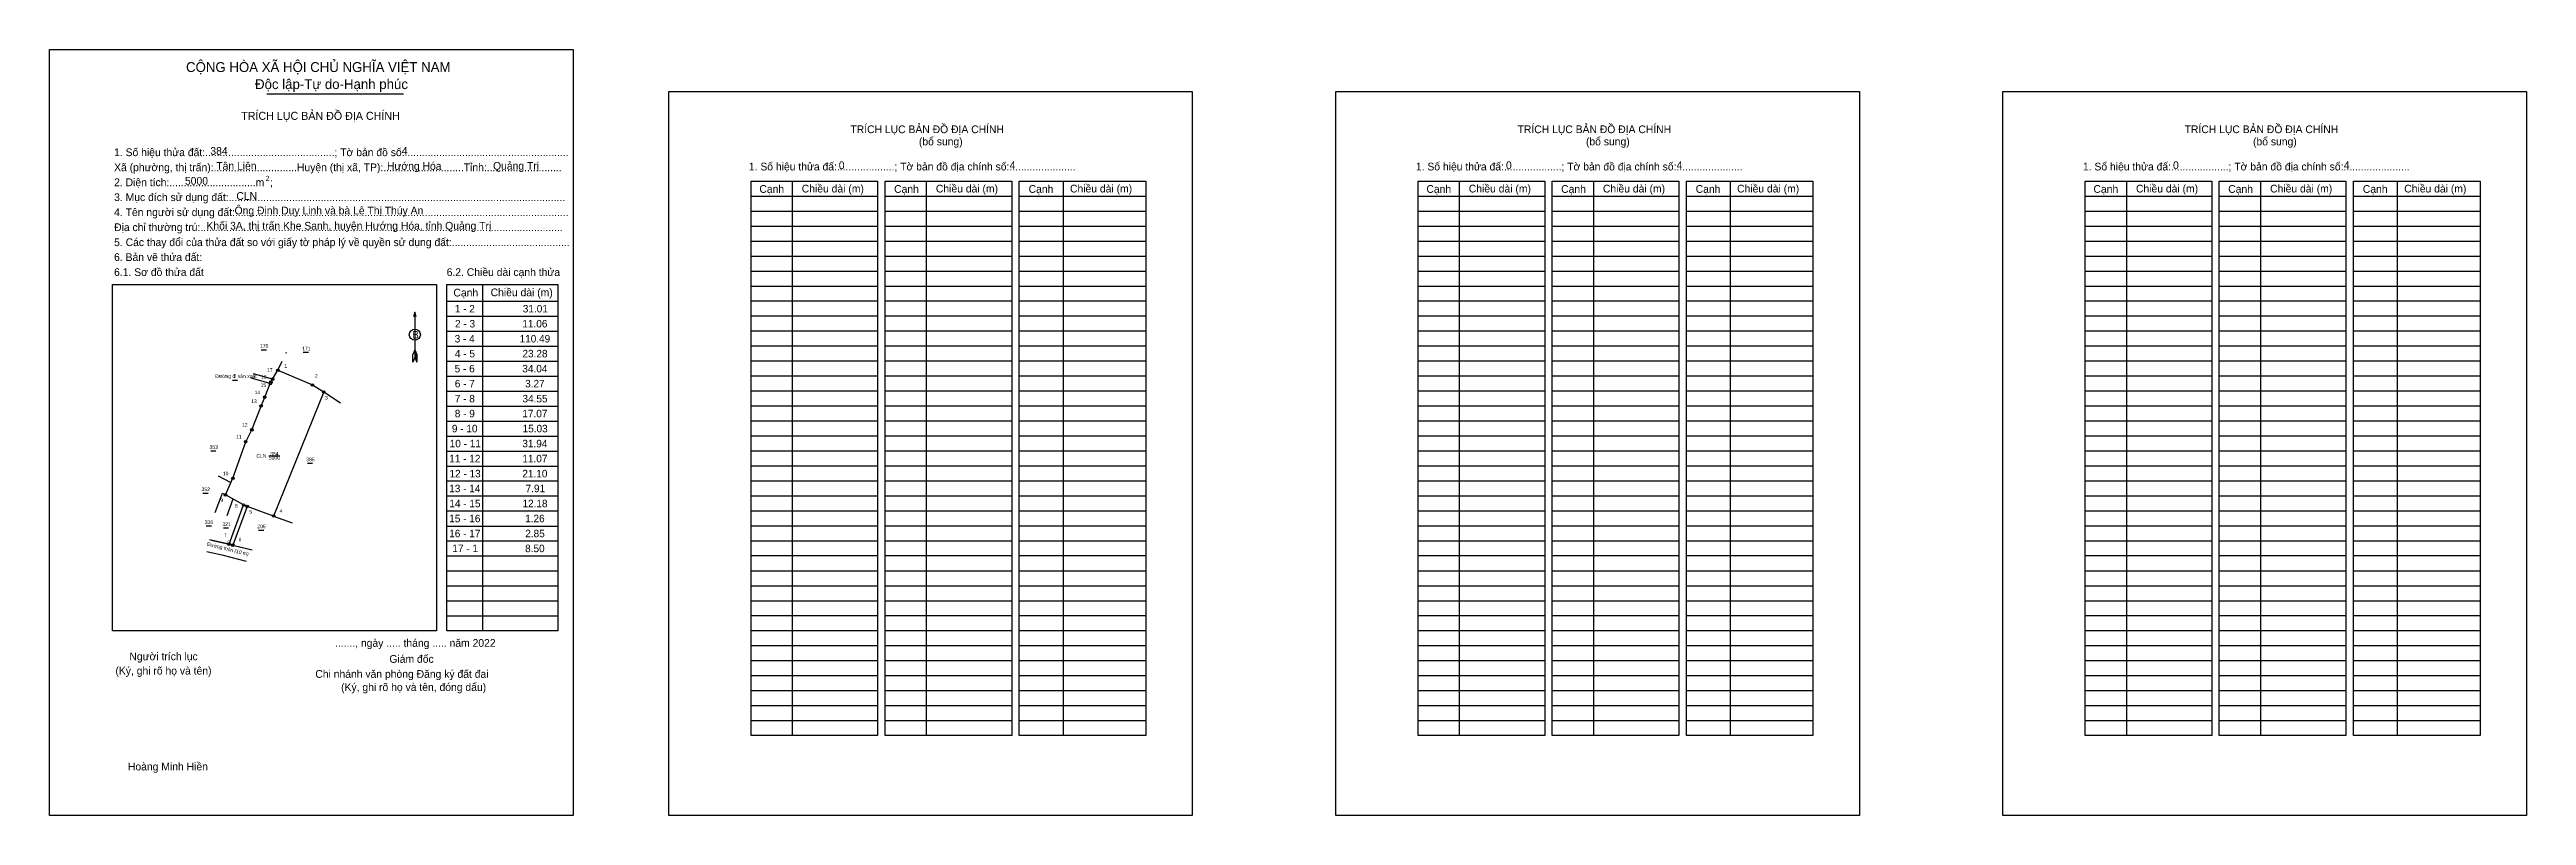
# Model space of a CAD drawing. Extents: x 549672 to 551718, y 1838934 to 1839566.
import ezdxf

# ---------------------------------------------------------------- set-up
doc = ezdxf.new("R2010")
doc.units = 0
for name, color, linetype in [('Level 1', 7, 'Continuous'), ('Level 10', 7, 'Continuous'), ('Level 11', 7, 'Continuous'), ('Level 13', 7, 'Continuous'), ('Level 2', 7, 'Continuous'), ('Level 23', 7, 'Continuous'), ('Level 27', 7, 'Continuous'), ('Level 36', 7, 'Continuous'), ('Level 4', 7, 'Continuous'), ('Level 52', 7, 'Continuous'), ('Level 6', 7, 'Continuous'), ('Level 63', 7, 'Continuous'), ('Level 9', 7, 'Continuous')]:
    doc.layers.add(name, color=color, linetype=linetype)

msp = doc.modelspace()

# ---------------------------------------------------------------- linework, layer by layer
at = {"layer": 'Level 1'}
for p, q in [((549671.6, 1839566.2), (549671.6, 1839566.2)), ((550183, 1839531.7), (550183, 1839531.7)), ((550251, 1839445.2), (550355.6, 1839445.2)), ((550285, 1839457.6), (550285, 1838999.7)), ((550361.8, 1839445.2), (550466.3, 1839445.2)), ((550395.8, 1839457.6), (550395.8, 1838999.7)), ((550472.6, 1839445.2), (550577.1, 1839445.2)), ((550508.7, 1839457.6), (550508.7, 1838999.7)), ((550802, 1839445.2), (550906.6, 1839445.2)), ((550836, 1839457.6), (550836, 1838999.7)), ((550912.8, 1839445.2), (551017.4, 1839445.2)), ((550946.8, 1839457.6), (550946.8, 1838999.7)), ((551023.6, 1839445.2), (551128.2, 1839445.2)), ((551059.7, 1839457.6), (551059.7, 1838999.7)), ((551353, 1839445.2), (551457.6, 1839445.2)), ((551387.1, 1839457.6), (551387.1, 1838999.7)), ((551463.8, 1839445.2), (551568.4, 1839445.2)), ((551497.9, 1839457.6), (551497.9, 1838999.7)), ((551574.6, 1839445.2), (551679.2, 1839445.2)), ((551610.7, 1839457.6), (551610.7, 1838999.7)), ((550251, 1839432.8), (550355.6, 1839432.8)), ((550251, 1839420.4), (550355.6, 1839420.4)), ((550361.8, 1839432.8), (550466.3, 1839432.8)), ((550361.8, 1839420.4), (550466.3, 1839420.4)), ((550472.6, 1839432.8), (550577.1, 1839432.8)), ((550472.6, 1839420.4), (550577.1, 1839420.4)), ((550802, 1839432.8), (550906.6, 1839432.8)), ((550802, 1839420.4), (550906.6, 1839420.4)), ((550912.8, 1839432.8), (551017.4, 1839432.8)), ((550912.8, 1839420.4), (551017.4, 1839420.4)), ((551023.6, 1839432.8), (551128.2, 1839432.8)), ((551023.6, 1839420.4), (551128.2, 1839420.4)), ((551353, 1839432.8), (551457.6, 1839432.8)), ((551353, 1839420.4), (551457.6, 1839420.4)), ((551463.8, 1839432.8), (551568.4, 1839432.8)), ((551463.8, 1839420.4), (551568.4, 1839420.4)), ((551574.6, 1839432.8), (551679.2, 1839432.8)), ((551574.6, 1839420.4), (551679.2, 1839420.4)), ((550251, 1839408.1), (550355.6, 1839408.1)), ((550361.8, 1839408.1), (550466.3, 1839408.1)), ((550472.6, 1839408.1), (550577.1, 1839408.1)), ((550802, 1839408.1), (550906.6, 1839408.1)), ((550912.8, 1839408.1), (551017.4, 1839408.1)), ((551023.6, 1839408.1), (551128.2, 1839408.1)), ((551353, 1839408.1), (551457.6, 1839408.1)), ((551463.8, 1839408.1), (551568.4, 1839408.1)), ((551574.6, 1839408.1), (551679.2, 1839408.1)), ((550251, 1839395.7), (550355.6, 1839395.7)), ((550251, 1839383.3), (550355.6, 1839383.3)), ((550361.8, 1839395.7), (550466.3, 1839395.7)), ((550361.8, 1839383.3), (550466.3, 1839383.3)), ((550472.6, 1839395.7), (550577.1, 1839395.7)), ((550472.6, 1839383.3), (550577.1, 1839383.3)), ((550802, 1839395.7), (550906.6, 1839395.7)), ((550802, 1839383.3), (550906.6, 1839383.3)), ((550912.8, 1839395.7), (551017.4, 1839395.7)), ((550912.8, 1839383.3), (551017.4, 1839383.3)), ((551023.6, 1839395.7), (551128.2, 1839395.7)), ((551023.6, 1839383.3), (551128.2, 1839383.3)), ((551353, 1839395.7), (551457.6, 1839395.7)), ((551353, 1839383.3), (551457.6, 1839383.3)), ((551463.8, 1839395.7), (551568.4, 1839395.7)), ((551463.8, 1839383.3), (551568.4, 1839383.3)), ((551574.6, 1839395.7), (551679.2, 1839395.7)), ((551574.6, 1839383.3), (551679.2, 1839383.3)), ((549723.6, 1839372.2), (549723.6, 1839372.2)), ((549999.6, 1839358.4), (550091.4, 1839358.4)), ((550029.3, 1839372.2), (550029.3, 1839086.1)), ((550251, 1839370.9), (550355.6, 1839370.9)), ((550251, 1839358.6), (550355.6, 1839358.6)), ((550361.8, 1839370.9), (550466.3, 1839370.9)), ((550361.8, 1839358.6), (550466.3, 1839358.6)), ((550472.6, 1839370.9), (550577.1, 1839370.9)), ((550472.6, 1839358.6), (550577.1, 1839358.6)), ((550802, 1839370.9), (550906.6, 1839370.9)), ((550802, 1839358.6), (550906.6, 1839358.6)), ((550912.8, 1839370.9), (551017.4, 1839370.9)), ((550912.8, 1839358.6), (551017.4, 1839358.6)), ((551023.6, 1839370.9), (551128.2, 1839370.9)), ((551023.6, 1839358.6), (551128.2, 1839358.6)), ((551353, 1839370.9), (551457.6, 1839370.9)), ((551353, 1839358.6), (551457.6, 1839358.6)), ((551463.8, 1839370.9), (551568.4, 1839370.9)), ((551463.8, 1839358.6), (551568.4, 1839358.6)), ((551574.6, 1839370.9), (551679.2, 1839370.9)), ((551574.6, 1839358.6), (551679.2, 1839358.6)), ((549973.3, 1839349.4), (549973.3, 1839311.9)), ((549999.6, 1839346), (550091.4, 1839346)), ((550251, 1839346.2), (550355.6, 1839346.2)), ((550361.8, 1839346.2), (550466.3, 1839346.2)), ((550472.6, 1839346.2), (550577.1, 1839346.2)), ((550802, 1839346.2), (550906.6, 1839346.2)), ((550912.8, 1839346.2), (551017.4, 1839346.2)), ((551023.6, 1839346.2), (551128.2, 1839346.2)), ((551353, 1839346.2), (551457.6, 1839346.2)), ((551463.8, 1839346.2), (551568.4, 1839346.2)), ((551574.6, 1839346.2), (551679.2, 1839346.2)), ((549973.3, 1839318.1), (549971.7, 1839314.3)), ((549973.3, 1839318.1), (549974.9, 1839314.3)), ((549973.3, 1839317.6), (549974.9, 1839313.7)), ((549973.3, 1839317), (549974.9, 1839313.2)), ((549973.3, 1839316.5), (549974.9, 1839312.7)), ((549999.6, 1839333.6), (550091.4, 1839333.6)), ((549999.6, 1839321.2), (550091.4, 1839321.2)), ((550251, 1839333.8), (550355.6, 1839333.8)), ((550251, 1839321.4), (550355.6, 1839321.4)), ((550361.8, 1839333.8), (550466.3, 1839333.8)), ((550361.8, 1839321.4), (550466.3, 1839321.4)), ((550472.6, 1839333.8), (550577.1, 1839333.8)), ((550472.6, 1839321.4), (550577.1, 1839321.4)), ((550802, 1839333.8), (550906.6, 1839333.8)), ((550802, 1839321.4), (550906.6, 1839321.4)), ((550912.8, 1839333.8), (551017.4, 1839333.8)), ((550912.8, 1839321.4), (551017.4, 1839321.4)), ((551023.6, 1839333.8), (551128.2, 1839333.8)), ((551023.6, 1839321.4), (551128.2, 1839321.4)), ((551353, 1839333.8), (551457.6, 1839333.8)), ((551353, 1839321.4), (551457.6, 1839321.4)), ((551463.8, 1839333.8), (551568.4, 1839333.8)), ((551463.8, 1839321.4), (551568.4, 1839321.4)), ((551574.6, 1839333.8), (551679.2, 1839333.8)), ((551574.6, 1839321.4), (551679.2, 1839321.4)), ((549971.7, 1839308.1), (549971.7, 1839314.3)), ((549973.3, 1839311.9), (549971.7, 1839308.1)), ((549973.3, 1839316), (549974.9, 1839312.1)), ((549973.3, 1839315.4), (549974.9, 1839311.5)), ((549973.3, 1839314.9), (549974.9, 1839311)), ((549973.3, 1839314.3), (549974.9, 1839310.4)), ((549973.3, 1839313.8), (549974.9, 1839309.9)), ((549973.3, 1839313.3), (549974.9, 1839309.3)), ((549973.3, 1839312.7), (549975, 1839308.8)), ((549973.3, 1839311.9), (549975, 1839308.1)), ((549975, 1839308.1), (549974.9, 1839314.3)), ((549999.6, 1839308.9), (550091.4, 1839308.9)), ((549999.6, 1839296.5), (550091.4, 1839296.5)), ((550251, 1839309), (550355.6, 1839309)), ((550251, 1839296.7), (550355.6, 1839296.7)), ((550361.8, 1839309), (550466.3, 1839309)), ((550361.8, 1839296.7), (550466.3, 1839296.7)), ((550472.6, 1839309), (550577.1, 1839309)), ((550472.6, 1839296.7), (550577.1, 1839296.7)), ((550802, 1839309), (550906.6, 1839309)), ((550802, 1839296.7), (550906.6, 1839296.7)), ((550912.8, 1839309), (551017.4, 1839309)), ((550912.8, 1839296.7), (551017.4, 1839296.7)), ((551023.6, 1839309), (551128.2, 1839309)), ((551023.6, 1839296.7), (551128.2, 1839296.7)), ((551353, 1839309), (551457.6, 1839309)), ((551353, 1839296.7), (551457.6, 1839296.7)), ((551463.8, 1839309), (551568.4, 1839309)), ((551463.8, 1839296.7), (551568.4, 1839296.7)), ((551574.6, 1839309), (551679.2, 1839309)), ((551574.6, 1839296.7), (551679.2, 1839296.7)), ((549999.6, 1839284.1), (550091.4, 1839284.1)), ((550251, 1839284.3), (550355.6, 1839284.3)), ((550361.8, 1839284.3), (550466.3, 1839284.3)), ((550472.6, 1839284.3), (550577.1, 1839284.3)), ((550802, 1839284.3), (550906.6, 1839284.3)), ((550912.8, 1839284.3), (551017.4, 1839284.3)), ((551023.6, 1839284.3), (551128.2, 1839284.3)), ((551353, 1839284.3), (551457.6, 1839284.3)), ((551463.8, 1839284.3), (551568.4, 1839284.3)), ((551574.6, 1839284.3), (551679.2, 1839284.3)), ((549999.6, 1839271.7), (550091.4, 1839271.7)), ((549999.6, 1839259.4), (550091.4, 1839259.4)), ((550251, 1839271.9), (550355.6, 1839271.9)), ((550251, 1839259.5), (550355.6, 1839259.5)), ((550361.8, 1839271.9), (550466.3, 1839271.9)), ((550361.8, 1839259.5), (550466.3, 1839259.5)), ((550472.6, 1839271.9), (550577.1, 1839271.9)), ((550472.6, 1839259.5), (550577.1, 1839259.5)), ((550802, 1839271.9), (550906.6, 1839271.9)), ((550802, 1839259.5), (550906.6, 1839259.5)), ((550912.8, 1839271.9), (551017.4, 1839271.9)), ((550912.8, 1839259.5), (551017.4, 1839259.5)), ((551023.6, 1839271.9), (551128.2, 1839271.9)), ((551023.6, 1839259.5), (551128.2, 1839259.5)), ((551353, 1839271.9), (551457.6, 1839271.9)), ((551353, 1839259.5), (551457.6, 1839259.5)), ((551463.8, 1839271.9), (551568.4, 1839271.9)), ((551463.8, 1839259.5), (551568.4, 1839259.5)), ((551574.6, 1839271.9), (551679.2, 1839271.9)), ((551574.6, 1839259.5), (551679.2, 1839259.5)), ((549999.6, 1839247), (550091.4, 1839247)), ((549999.6, 1839234.6), (550091.4, 1839234.6)), ((550251, 1839247.2), (550355.6, 1839247.2)), ((550251, 1839234.8), (550355.6, 1839234.8)), ((550361.8, 1839247.2), (550466.3, 1839247.2)), ((550361.8, 1839234.8), (550466.3, 1839234.8)), ((550472.6, 1839247.2), (550577.1, 1839247.2)), ((550472.6, 1839234.8), (550577.1, 1839234.8)), ((550802, 1839247.2), (550906.6, 1839247.2)), ((550802, 1839234.8), (550906.6, 1839234.8)), ((550912.8, 1839247.2), (551017.4, 1839247.2)), ((550912.8, 1839234.8), (551017.4, 1839234.8)), ((551023.6, 1839247.2), (551128.2, 1839247.2)), ((551023.6, 1839234.8), (551128.2, 1839234.8)), ((551353, 1839247.2), (551457.6, 1839247.2)), ((551353, 1839234.8), (551457.6, 1839234.8)), ((551463.8, 1839247.2), (551568.4, 1839247.2)), ((551463.8, 1839234.8), (551568.4, 1839234.8)), ((551574.6, 1839247.2), (551679.2, 1839247.2)), ((551574.6, 1839234.8), (551679.2, 1839234.8)), ((549999.6, 1839222.2), (550091.4, 1839222.2)), ((550251, 1839222.4), (550355.6, 1839222.4)), ((550361.8, 1839222.4), (550466.3, 1839222.4)), ((550472.6, 1839222.4), (550577.1, 1839222.4)), ((550802, 1839222.4), (550906.6, 1839222.4)), ((550912.8, 1839222.4), (551017.4, 1839222.4)), ((551023.6, 1839222.4), (551128.2, 1839222.4)), ((551353, 1839222.4), (551457.6, 1839222.4)), ((551463.8, 1839222.4), (551568.4, 1839222.4)), ((551574.6, 1839222.4), (551679.2, 1839222.4)), ((549999.6, 1839209.9), (550091.4, 1839209.9)), ((549999.6, 1839197.5), (550091.4, 1839197.5)), ((550251, 1839210), (550355.6, 1839210)), ((550251, 1839197.7), (550355.6, 1839197.7)), ((550361.8, 1839210), (550466.3, 1839210)), ((550361.8, 1839197.7), (550466.3, 1839197.7)), ((550472.6, 1839210), (550577.1, 1839210)), ((550472.6, 1839197.7), (550577.1, 1839197.7)), ((550802, 1839210), (550906.6, 1839210)), ((550802, 1839197.7), (550906.6, 1839197.7)), ((550912.8, 1839210), (551017.4, 1839210)), ((550912.8, 1839197.7), (551017.4, 1839197.7)), ((551023.6, 1839210), (551128.2, 1839210)), ((551023.6, 1839197.7), (551128.2, 1839197.7)), ((551353, 1839210), (551457.6, 1839210)), ((551353, 1839197.7), (551457.6, 1839197.7)), ((551463.8, 1839210), (551568.4, 1839210)), ((551463.8, 1839197.7), (551568.4, 1839197.7)), ((551574.6, 1839210), (551679.2, 1839210)), ((551574.6, 1839197.7), (551679.2, 1839197.7)), ((549999.6, 1839185.1), (550091.4, 1839185.1)), ((550251, 1839185.3), (550355.6, 1839185.3)), ((550251, 1839172.9), (550355.6, 1839172.9)), ((550361.8, 1839185.3), (550466.3, 1839185.3)), ((550361.8, 1839172.9), (550466.3, 1839172.9)), ((550472.6, 1839185.3), (550577.1, 1839185.3)), ((550472.6, 1839172.9), (550577.1, 1839172.9)), ((550802, 1839185.3), (550906.6, 1839185.3)), ((550802, 1839172.9), (550906.6, 1839172.9)), ((550912.8, 1839185.3), (551017.4, 1839185.3)), ((550912.8, 1839172.9), (551017.4, 1839172.9)), ((551023.6, 1839185.3), (551128.2, 1839185.3)), ((551023.6, 1839172.9), (551128.2, 1839172.9)), ((551353, 1839185.3), (551457.6, 1839185.3)), ((551353, 1839172.9), (551457.6, 1839172.9)), ((551463.8, 1839185.3), (551568.4, 1839185.3)), ((551463.8, 1839172.9), (551568.4, 1839172.9)), ((551574.6, 1839185.3), (551679.2, 1839185.3)), ((551574.6, 1839172.9), (551679.2, 1839172.9)), ((549999.6, 1839172.7), (550091.4, 1839172.7)), ((549999.6, 1839160.4), (550091.4, 1839160.4)), ((550251, 1839160.5), (550355.6, 1839160.5)), ((550361.8, 1839160.5), (550466.3, 1839160.5)), ((550472.6, 1839160.5), (550577.1, 1839160.5)), ((550802, 1839160.5), (550906.6, 1839160.5)), ((550912.8, 1839160.5), (551017.4, 1839160.5)), ((551023.6, 1839160.5), (551128.2, 1839160.5)), ((551353, 1839160.5), (551457.6, 1839160.5)), ((551463.8, 1839160.5), (551568.4, 1839160.5)), ((551574.6, 1839160.5), (551679.2, 1839160.5)), ((549999.6, 1839148), (550091.4, 1839148)), ((549999.6, 1839135.6), (550091.4, 1839135.6)), ((550251, 1839148.2), (550355.6, 1839148.2)), ((550251, 1839135.8), (550355.6, 1839135.8)), ((550361.8, 1839148.2), (550466.3, 1839148.2)), ((550361.8, 1839135.8), (550466.3, 1839135.8)), ((550472.6, 1839148.2), (550577.1, 1839148.2)), ((550472.6, 1839135.8), (550577.1, 1839135.8)), ((550802, 1839148.2), (550906.6, 1839148.2)), ((550802, 1839135.8), (550906.6, 1839135.8)), ((550912.8, 1839148.2), (551017.4, 1839148.2)), ((550912.8, 1839135.8), (551017.4, 1839135.8)), ((551023.6, 1839148.2), (551128.2, 1839148.2)), ((551023.6, 1839135.8), (551128.2, 1839135.8)), ((551353, 1839148.2), (551457.6, 1839148.2)), ((551353, 1839135.8), (551457.6, 1839135.8)), ((551463.8, 1839148.2), (551568.4, 1839148.2)), ((551463.8, 1839135.8), (551568.4, 1839135.8)), ((551574.6, 1839148.2), (551679.2, 1839148.2)), ((551574.6, 1839135.8), (551679.2, 1839135.8)), ((549999.6, 1839123.2), (550091.4, 1839123.2)), ((550251, 1839123.4), (550355.6, 1839123.4)), ((550361.8, 1839123.4), (550466.3, 1839123.4)), ((550472.6, 1839123.4), (550577.1, 1839123.4)), ((550802, 1839123.4), (550906.6, 1839123.4)), ((550912.8, 1839123.4), (551017.4, 1839123.4)), ((551023.6, 1839123.4), (551128.2, 1839123.4)), ((551353, 1839123.4), (551457.6, 1839123.4)), ((551463.8, 1839123.4), (551568.4, 1839123.4)), ((551574.6, 1839123.4), (551679.2, 1839123.4)), ((549999.6, 1839110.9), (550091.4, 1839110.9)), ((549999.6, 1839098.5), (550091.4, 1839098.5)), ((550251, 1839111), (550355.6, 1839111)), ((550251, 1839098.7), (550355.6, 1839098.7)), ((550361.8, 1839111), (550466.3, 1839111)), ((550361.8, 1839098.7), (550466.3, 1839098.7)), ((550472.6, 1839111), (550577.1, 1839111)), ((550472.6, 1839098.7), (550577.1, 1839098.7)), ((550802, 1839111), (550906.6, 1839111)), ((550802, 1839098.7), (550906.6, 1839098.7)), ((550912.8, 1839111), (551017.4, 1839111)), ((550912.8, 1839098.7), (551017.4, 1839098.7)), ((551023.6, 1839111), (551128.2, 1839111)), ((551023.6, 1839098.7), (551128.2, 1839098.7)), ((551353, 1839111), (551457.6, 1839111)), ((551353, 1839098.7), (551457.6, 1839098.7)), ((551463.8, 1839111), (551568.4, 1839111)), ((551463.8, 1839098.7), (551568.4, 1839098.7)), ((551574.6, 1839111), (551679.2, 1839111)), ((551574.6, 1839098.7), (551679.2, 1839098.7)), ((549991.3, 1839086.1), (549991.3, 1839086.1)), ((550251, 1839086.3), (550355.6, 1839086.3)), ((550251, 1839073.9), (550355.6, 1839073.9)), ((550361.8, 1839086.3), (550466.3, 1839086.3)), ((550361.8, 1839073.9), (550466.3, 1839073.9)), ((550472.6, 1839086.3), (550577.1, 1839086.3)), ((550472.6, 1839073.9), (550577.1, 1839073.9)), ((550802, 1839086.3), (550906.6, 1839086.3)), ((550802, 1839073.9), (550906.6, 1839073.9)), ((550912.8, 1839086.3), (551017.4, 1839086.3)), ((550912.8, 1839073.9), (551017.4, 1839073.9)), ((551023.6, 1839086.3), (551128.2, 1839086.3)), ((551023.6, 1839073.9), (551128.2, 1839073.9)), ((551353, 1839086.3), (551457.6, 1839086.3)), ((551353, 1839073.9), (551457.6, 1839073.9)), ((551463.8, 1839086.3), (551568.4, 1839086.3)), ((551463.8, 1839073.9), (551568.4, 1839073.9)), ((551574.6, 1839086.3), (551679.2, 1839086.3)), ((551574.6, 1839073.9), (551679.2, 1839073.9)), ((550251, 1839061.5), (550355.6, 1839061.5)), ((550361.8, 1839061.5), (550466.3, 1839061.5)), ((550472.6, 1839061.5), (550577.1, 1839061.5)), ((550802, 1839061.5), (550906.6, 1839061.5)), ((550912.8, 1839061.5), (551017.4, 1839061.5)), ((551023.6, 1839061.5), (551128.2, 1839061.5)), ((551353, 1839061.5), (551457.6, 1839061.5)), ((551463.8, 1839061.5), (551568.4, 1839061.5)), ((551574.6, 1839061.5), (551679.2, 1839061.5)), ((550251, 1839049.2), (550355.6, 1839049.2)), ((550251, 1839036.8), (550355.6, 1839036.8)), ((550361.8, 1839049.2), (550466.3, 1839049.2)), ((550361.8, 1839036.8), (550466.3, 1839036.8)), ((550472.6, 1839049.2), (550577.1, 1839049.2)), ((550472.6, 1839036.8), (550577.1, 1839036.8)), ((550802, 1839049.2), (550906.6, 1839049.2)), ((550802, 1839036.8), (550906.6, 1839036.8)), ((550912.8, 1839049.2), (551017.4, 1839049.2)), ((550912.8, 1839036.8), (551017.4, 1839036.8)), ((551023.6, 1839049.2), (551128.2, 1839049.2)), ((551023.6, 1839036.8), (551128.2, 1839036.8)), ((551353, 1839049.2), (551457.6, 1839049.2)), ((551353, 1839036.8), (551457.6, 1839036.8)), ((551463.8, 1839049.2), (551568.4, 1839049.2)), ((551463.8, 1839036.8), (551568.4, 1839036.8)), ((551574.6, 1839049.2), (551679.2, 1839049.2)), ((551574.6, 1839036.8), (551679.2, 1839036.8)), ((550251, 1839024.4), (550355.6, 1839024.4)), ((550251, 1839012), (550355.6, 1839012)), ((550361.8, 1839024.4), (550466.3, 1839024.4)), ((550361.8, 1839012), (550466.3, 1839012)), ((550472.6, 1839024.4), (550577.1, 1839024.4)), ((550472.6, 1839012), (550577.1, 1839012)), ((550802, 1839024.4), (550906.6, 1839024.4)), ((550802, 1839012), (550906.6, 1839012)), ((550912.8, 1839024.4), (551017.4, 1839024.4)), ((550912.8, 1839012), (551017.4, 1839012)), ((551023.6, 1839024.4), (551128.2, 1839024.4)), ((551023.6, 1839012), (551128.2, 1839012)), ((551353, 1839024.4), (551457.6, 1839024.4)), ((551353, 1839012), (551457.6, 1839012)), ((551463.8, 1839024.4), (551568.4, 1839024.4)), ((551463.8, 1839012), (551568.4, 1839012)), ((551574.6, 1839024.4), (551679.2, 1839024.4)), ((551574.6, 1839012), (551679.2, 1839012)), ((550104, 1838933.6), (550104, 1838933.6)), ((550615.5, 1838933.6), (550615.5, 1838933.6))]:
    msp.add_line(p, q, dxfattribs=at)
for points in [[(550251, 1839457.6), (550355.6, 1839457.6), (550355.6, 1838999.7), (550251, 1838999.7)], [(550361.8, 1839457.6), (550466.3, 1839457.6), (550466.3, 1838999.7), (550361.8, 1838999.7)], [(550472.6, 1839457.6), (550577.1, 1839457.6), (550577.1, 1838999.7), (550472.6, 1838999.7)], [(550802, 1839457.6), (550906.6, 1839457.6), (550906.6, 1838999.7), (550802, 1838999.7)], [(550912.8, 1839457.6), (551017.4, 1839457.6), (551017.4, 1838999.7), (550912.8, 1838999.7)], [(551023.6, 1839457.6), (551128.2, 1839457.6), (551128.2, 1838999.7), (551023.6, 1838999.7)], [(551353, 1839457.6), (551457.6, 1839457.6), (551457.6, 1838999.7), (551353, 1838999.7)], [(551463.8, 1839457.6), (551568.4, 1839457.6), (551568.4, 1838999.7), (551463.8, 1838999.7)], [(551574.6, 1839457.6), (551679.2, 1839457.6), (551679.2, 1838999.7), (551574.6, 1838999.7)], [(549723.6, 1839372.2), (549991.3, 1839372.2), (549991.3, 1839086.1), (549723.6, 1839086.1)], [(549999.6, 1839372.2), (550091.4, 1839372.2), (550091.4, 1839086.1), (549999.6, 1839086.1)]]:
    msp.add_lwpolyline(points, close=True, dxfattribs=at)
msp.add_lwpolyline([(549974.4, 1839345.4), (549973.3, 1839349.4), (549972.2, 1839345.4)], dxfattribs=at)
msp.add_circle((549973.3, 1839330.7), 4.57, dxfattribs=at)
at = {"layer": 'Level 10'}
msp.add_lwpolyline([(549855.8, 1839294), (549860.1, 1839301.3), (549888.7, 1839289.2), (549898, 1839283.4), (549856.6, 1839180.9), (549834.8, 1839188.9), (549822.9, 1839156.9), (549819.8, 1839157.7), (549831.9, 1839190.1), (549816.9, 1839198.4), (549823, 1839212.1), (549833.6, 1839242.3), (549838.7, 1839252.1), (549846.3, 1839271.8), (549849.3, 1839279.1), (549853.9, 1839290.4), (549854.4, 1839291.5)], close=True, dxfattribs=at)
at = {"layer": 'Level 11'}
for centre in [(549860.1, 1839301.3), (549849.3, 1839279.1), (549853.9, 1839290.4), (549854.4, 1839291.5), (549855.8, 1839294), (549855.8, 1839294), (549888.7, 1839289.2), (549898, 1839283.4), (549846.3, 1839271.8), (549833.6, 1839242.3), (549838.7, 1839252.1), (549816.9, 1839198.4), (549823, 1839212.1), (549831.9, 1839190.1), (549834.8, 1839188.9), (549856.6, 1839180.9), (549819.8, 1839157.7), (549822.9, 1839156.9)]:
    msp.add_circle(centre, 1.03, dxfattribs=at)
at = {"layer": 'Level 13'}
msp.add_line((549851, 1839529.7), (549963.9, 1839529.7), dxfattribs=at)
at = {"layer": 'Level 2'}
for points in [[(549671.6, 1839566.3), (550104, 1839566.3), (550104, 1838933.6), (549671.6, 1838933.6)], [(550183, 1839531.7), (550615.5, 1839531.7), (550615.5, 1838933.6), (550183, 1838933.6)], [(550734.1, 1839531.7), (551166.5, 1839531.7), (551166.5, 1838933.6), (550734.1, 1838933.6)], [(551285.1, 1839531.7), (551717.6, 1839531.7), (551717.6, 1838933.6), (551285.1, 1838933.6)]]:
    msp.add_lwpolyline(points, close=True, dxfattribs=at)
at = {"layer": 'Level 23'}
for points in [[(549805, 1839161.1), (549819.8, 1839157.7), (549822.9, 1839156.9), (549837.5, 1839153.2)], [(549801.4, 1839151.6), (549815.1, 1839148.5), (549834, 1839143.7)]]:
    msp.add_lwpolyline(points, dxfattribs=at)
at = {"layer": 'Level 27'}
for p, q in [((549867, 1839315.5), (549867.3, 1839316.2)), ((549855.8, 1839294), (549839.9, 1839298.4)), ((549860.1, 1839301.3), (549863.8, 1839308.9)), ((549853.9, 1839290.4), (549838, 1839294.8)), ((549898, 1839283.4), (549912, 1839274.5)), ((549856.6, 1839180.9), (549872.1, 1839175.3)), ((549819.8, 1839157.7), (549803.7, 1839161.4)), ((549822.9, 1839156.9), (549838.9, 1839152.9))]:
    msp.add_line(p, q, dxfattribs=at)
at = {"layer": 'Level 4'}
msp.add_line((549810.9, 1839214.2), (549821.4, 1839208.5), dxfattribs=at)
for points in [[(549808.3, 1839183.9), (549814.3, 1839199.9), (549816.9, 1839198.4)], [(549823, 1839195), (549817.9, 1839181.2)]]:
    msp.add_lwpolyline(points, dxfattribs=at)
at = {"layer": 'Level 9'}
for p, q in [((549846.5, 1839318.3), (549850.8, 1839318.3)), ((549881.1, 1839316.2), (549885.4, 1839316.2)), ((549822.6, 1839293.3), (549826.8, 1839293.3)), ((549804.7, 1839234.7), (549809, 1839234.7)), ((549852.7, 1839230.7), (549861.8, 1839230.7)), ((549884.7, 1839224.5), (549888.9, 1839224.5)), ((549798.3, 1839199.9), (549802.5, 1839199.9)), ((549800.9, 1839172.8), (549805.2, 1839172.8)), ((549815.2, 1839171.1), (549819.4, 1839171.1)), ((549844.2, 1839169.3), (549848.5, 1839169.3))]:
    msp.add_line(p, q, dxfattribs=at)

# ---------------------------------------------------------------- texts
at = {"layer": 'Level 1'}
for s, height, p in [('TRÍCH LỤC BẢN ĐỒ ĐỊA CHÍNH', 6.601, (549829.9, 1839508.2)), ('TRÍCH LỤC BẢN ĐỒ ĐỊA CHÍNH', 6.394, (550333.1, 1839497.2)), ('TRÍCH LỤC BẢN ĐỒ ĐỊA CHÍNH', 6.394, (550884.2, 1839497.2)), ('TRÍCH LỤC BẢN ĐỒ ĐỊA CHÍNH', 6.394, (551435.2, 1839497.2)), ('1. Số hiệu thửa đất:.............................................; Tờ bản đồ số:.........................................................', 6.394, (549724.9, 1839478.2)), ('(bổ sung)', 6.39, (550389.7, 1839487.1)), ('(bổ sung)', 6.39, (550940.7, 1839487.1)), ('(bổ sung)', 6.39, (551491.7, 1839487.1)), ('Xã (phường, thị trấn):.............................Huyện (thị xã, TP):............................Tỉnh:..........................', 6.394, (549724.9, 1839465.8)), ('2. Diện tích:..............................m  ;', 6.394, (549724.9, 1839453.4)), ('2', 4.13, (549850.1, 1839457.8)), ('1. Số hiệu thửa đấ:....................; Tờ bản đồ địa chính số:.......................', 6.394, (550249.2, 1839466.4)), ('1. Số hiệu thửa đấ:....................; Tờ bản đồ địa chính số:.......................', 6.394, (550800.2, 1839466.4)), ('1. Số hiệu thửa đấ:....................; Tờ bản đồ địa chính số:.......................', 6.394, (551351.2, 1839466.4)), ('3. Mục đích sử dụng đất:.....................................................................................................................', 6.394, (549724.9, 1839441.1)), ('Cạnh', 6.39, (550257.9, 1839447.9)), ('Chiều dài (m)', 6.394, (550292.9, 1839448.2)), ('Cạnh', 6.39, (550369.2, 1839447.9)), ('Chiều dài (m)', 6.394, (550403.7, 1839448.2)), ('Cạnh', 6.39, (550480.3, 1839447.9)), ('Chiều dài (m)', 6.394, (550514.5, 1839448.2)), ('Cạnh', 6.39, (550808.9, 1839447.9)), ('Chiều dài (m)', 6.394, (550843.9, 1839448.2)), ('Cạnh', 6.39, (550920.2, 1839447.9)), ('Chiều dài (m)', 6.394, (550954.7, 1839448.2)), ('Cạnh', 6.39, (551031.3, 1839447.9)), ('Chiều dài (m)', 6.394, (551065.5, 1839448.2)), ('Cạnh', 6.39, (551359.9, 1839447.9)), ('Chiều dài (m)', 6.394, (551395, 1839448.2)), ('Cạnh', 6.39, (551471.2, 1839447.9)), ('Chiều dài (m)', 6.394, (551505.8, 1839448.2)), ('Cạnh', 6.39, (551582.4, 1839447.9)), ('Chiều dài (m)', 6.394, (551616.6, 1839448.2)), ('Địa chỉ thường trú:..............................................................................................................................', 6.394, (549724.9, 1839416.3)), ('4. Tên người sử dụng đất:....................................................................................................................', 6.394, (549724.9, 1839428.7)), ('5. Các thay đổi của thửa đất so với giấy tờ pháp lý về quyền sử dụng đất:.........................................', 6.394, (549724.9, 1839403.9)), ('6. Bản vẽ thửa đất:', 6.394, (549724.9, 1839391.6)), ('6.1. Sơ đồ thửa đất', 6.394, (549724.9, 1839379.2)), ('6.2. Chiều dài cạnh thửa', 6.394, (549999.6, 1839379.2)), ('Cạnh', 6.39, (550005.2, 1839362.3)), ('Chiều dài (m)', 6.394, (550035.9, 1839362.5)), ('B', 6.19, (549971, 1839327.6)), ('......., ngày ..... tháng ..... năm 2022', 6.394, (549907.4, 1839072.9)), ('(Ký, ghi rõ họ và tên)', 6.394, (549726, 1839050)), ('Người trích lục', 6.394, (549737.5, 1839061.8)), ('Chi nhánh văn phòng Đăng ký đất đai', 6.394, (549891.1, 1839047.3)), ('Giám đốc', 6.39, (549952.3, 1839059.7)), ('(Ký, ghi rõ họ và tên, đóng dấu)', 6.394, (549912.4, 1839036.4)), ('Hoàng Minh Hiền', 6.394, (549736.3, 1838970.8))]:
    msp.add_text(s, height=height, dxfattribs=at).set_placement(p)
at = {"layer": 'Level 13'}
for s, height, p in [('CỘNG HÒA XÃ HỘI CHỦ NGHĨA VIỆT NAM', 8.168, (549784.3, 1839547.7)), ('Độc lập-Tự do-Hạnh phúc', 8.168, (549841.3, 1839533.6)), ('CLN', 3, (549842.5, 1839229.1)), ('5000', 3, (549852.7, 1839227.5)), ('384', 3, (549853.8, 1839230.8))]:
    msp.add_text(s, height=height, dxfattribs=at).set_placement(p)
at = {"layer": 'Level 36'}
for s, p in [('170', (549845.4, 1839320)), ('171', (549880.2, 1839317.8)), ('Đường đi sản xuất', (549808.4, 1839295)), ('353', (549803.7, 1839236.4)), ('385', (549883.6, 1839226.2)), ('352', (549797.1, 1839201.5)), ('336', (549799.8, 1839174.4)), ('321', (549814.3, 1839172.7)), ('205', (549843.1, 1839170.9))]:
    msp.add_text(s, height=3, dxfattribs=at).set_placement(p)
at = {"layer": 'Level 4'}
msp.add_text('Đường thôn (10 m)', height=3, rotation=345.711, dxfattribs=at).set_placement((549801.3, 1839156.6))
at = {"layer": 'Level 52'}
for s, p in [('1 - 2', (550006.3, 1839349.1)), ('2 - 3', (550006.5, 1839336.7)), ('11.06', (550062.1, 1839336.7)), ('31.01', (550062.5, 1839349.1)), ('3 - 4', (550006.2, 1839324.3)), ('4 - 5', (550006.4, 1839312)), ('110.49', (550059.8, 1839324.3)), ('23.28', (550062.2, 1839312)), ('5 - 6', (550006.2, 1839299.6)), ('34.04', (550062.1, 1839299.6)), ('6 - 7', (550006.3, 1839287.2)), ('7 - 8', (550006.3, 1839274.8)), ('34.55', (550062.2, 1839274.8)), ('3.27', (550064.4, 1839287.2)), ('9 - 10', (550003.9, 1839250.1)), ('8 - 9', (550006.3, 1839262.5)), ('17.07', (550062.1, 1839262.5)), ('15.03', (550062.3, 1839250.1)), ('10 - 11', (550002.1, 1839237.7)), ('31.94', (550062.1, 1839237.7)), ('11 - 12', (550001.7, 1839225.3)), ('12 - 13', (550001.9, 1839212.9)), ('21.10', (550062.1, 1839212.9)), ('11.07', (550062.1, 1839225.3)), ('13 - 14', (550001.7, 1839200.6)), ('14 - 15', (550001.8, 1839188.2)), ('12.18', (550062.2, 1839188.2)), ('7.91', (550064.8, 1839200.6)), ('15 - 16', (550001.7, 1839175.8)), ('1.26', (550064.4, 1839175.8)), ('16 - 17', (550001.7, 1839163.4)), ('17 - 1', (550004.3, 1839151.1)), ('8.50', (550064.4, 1839151.1)), ('2.85', (550064.5, 1839163.4))]:
    msp.add_text(s, height=6.19, dxfattribs=at).set_placement(p)
at = {"layer": 'Level 6'}
for s, height, p in [('384', 6.39, (549804.4, 1839479.3)), ('4', 6.39, (549962.5, 1839479.4)), ('5000', 6.39, (549783.4, 1839454.6)), ('Tân Liên', 6.39, (549809.3, 1839467)), ('Hướng Hóa', 6.39, (549950.3, 1839466.9)), ('Quảng Trị', 6.39, (550037.9, 1839467)), ('0', 6.39, (550323.5, 1839467.5)), ('4', 6.39, (550464.6, 1839467.5)), ('0', 6.39, (550874.6, 1839467.5)), ('4', 6.39, (551015.6, 1839467.5)), ('0', 6.39, (551425.6, 1839467.5)), ('4', 6.39, (551566.7, 1839467.5)), ('CLN', 6.39, (549825.9, 1839442.1)), ('Khối 3A, thị trấn Khe Sanh, huyện Hướng Hóa, tỉnh Quảng Trị', 6.394, (549801.2, 1839417.5)), ('Ông Đinh Duy Linh và bà Lê Thị Thúy An', 6.394, (549824.4, 1839430.1))]:
    msp.add_text(s, height=height, dxfattribs=at).set_placement(p)
at = {"layer": 'Level 63'}
msp.add_text('D', height=3, dxfattribs=at).set_placement((549818.3, 1839157.7))
msp.add_text('D', height=3, dxfattribs=at).set_placement((549818.3, 1839157.7))
msp.add_text('D', height=3, dxfattribs=at).set_placement((549818.3, 1839157.7))
msp.add_text('D', height=3, dxfattribs=at).set_placement((549818.3, 1839157.7))
msp.add_text('D', height=3, dxfattribs=at).set_placement((549818.3, 1839157.7))
msp.add_text('D', height=3, dxfattribs=at).set_placement((549818.3, 1839157.7))
msp.add_text('D', height=3, dxfattribs=at).set_placement((549818.3, 1839157.7))
msp.add_text('D', height=3, dxfattribs=at).set_placement((549818.3, 1839157.7))
msp.add_text('D', height=3, dxfattribs=at).set_placement((549818.3, 1839157.7))
msp.add_text('D', height=3, dxfattribs=at).set_placement((549818.3, 1839157.7))
msp.add_text('D', height=3, dxfattribs=at).set_placement((549818.3, 1839157.7))
msp.add_text('D', height=3, dxfattribs=at).set_placement((549818.3, 1839157.7))
msp.add_text('D', height=3, dxfattribs=at).set_placement((549818.3, 1839157.7))
msp.add_text('D', height=3, dxfattribs=at).set_placement((549818.3, 1839157.7))
msp.add_text('D', height=3, dxfattribs=at).set_placement((549818.3, 1839157.7))
msp.add_text('D', height=3, dxfattribs=at).set_placement((549818.3, 1839157.7))
msp.add_text('D', height=3, dxfattribs=at).set_placement((549818.3, 1839157.7))
msp.add_text('D', height=3, dxfattribs=at).set_placement((549818.3, 1839157.7))
at = {"layer": 'Level 9'}
for s, p in [('16', (549846.3, 1839294.4)), ('17', (549851.2, 1839300.1)), ('1', (549865.5, 1839303.6)), ('2', (549890.7, 1839295.1)), ('13', (549838.1, 1839274.2)), ('14', (549841, 1839281.6)), ('15', (549845.9, 1839287.5)), ('3', (549899.1, 1839277.1)), ('12', (549830.5, 1839254.8)), ('11', (549825.6, 1839244.9)), ('10', (549814.7, 1839214.6)), ('9', (549812.7, 1839192.6)), ('8', (549824.7, 1839187.8)), ('5', (549836.6, 1839182.9)), ('4', (549861.6, 1839183.6)), ('7', (549815.6, 1839163.5)), ('6', (549827.7, 1839160))]:
    msp.add_text(s, height=3, dxfattribs=at).set_placement(p)

doc.saveas('drawing.dxf')
